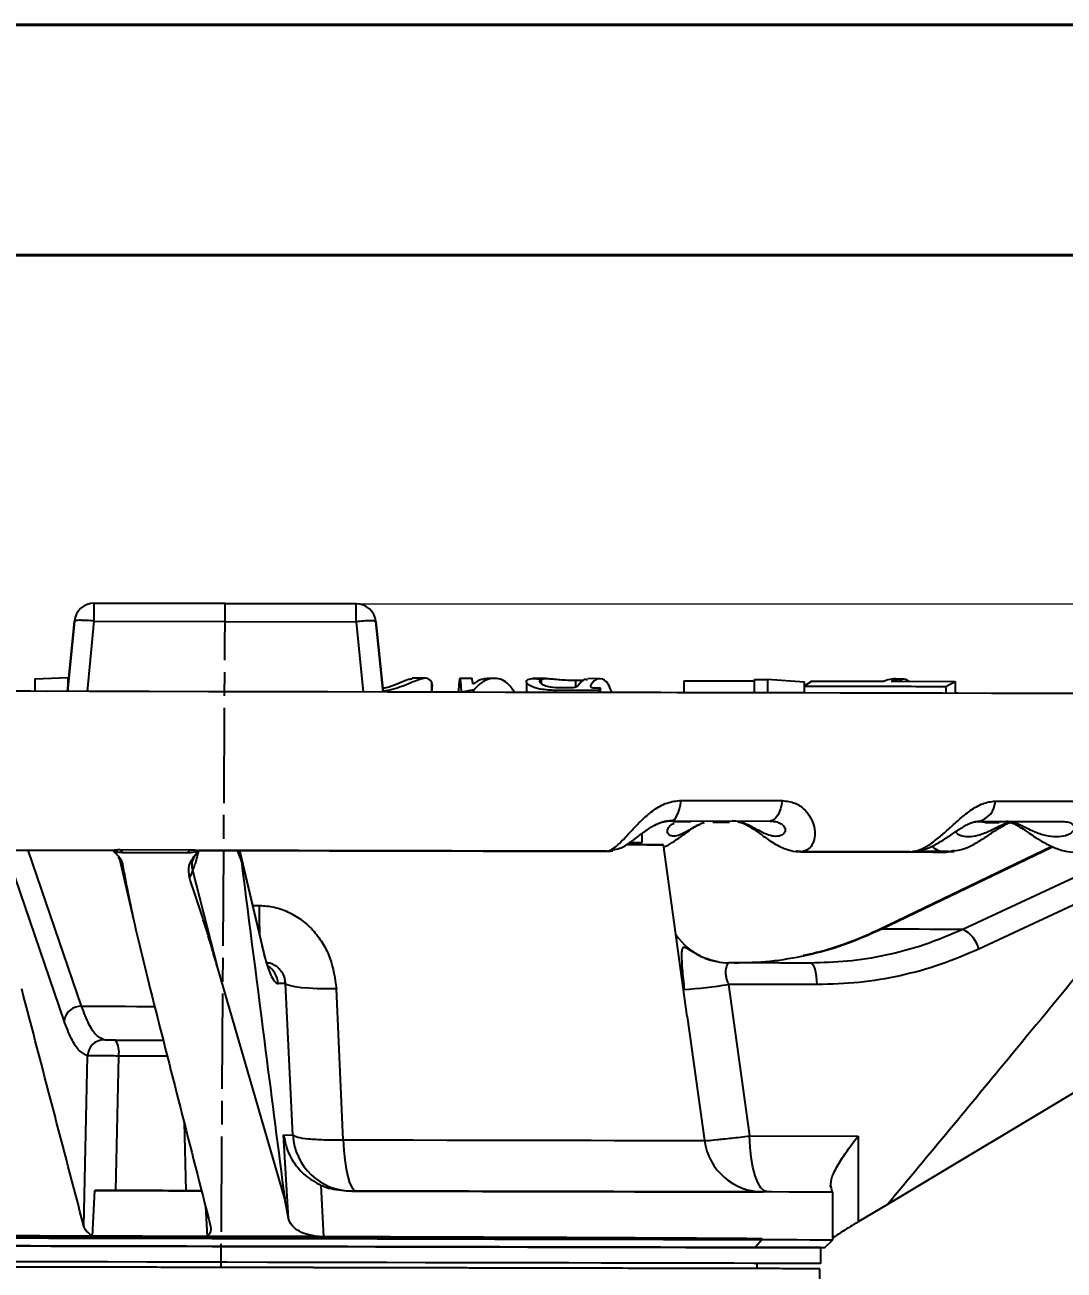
# Model space of a CAD drawing. Header units: millimetres. Extents: x 1852 to 4288, y 681 to 2404.
# Drawn here: x 2557.7 to 2688.6, y 2247.3 to 2404.1 of the extents above; entities that cross this region are included whole.
import ezdxf

# ---------------------------------------------------------------- set-up
doc = ezdxf.new("R2010")
doc.units = ezdxf.units.MM
doc.linetypes.add('AM_ISO08W050', pattern=[18, 12, -1.5, 3, -1.5])
for name, color, linetype, lineweight in [('AM_5', 3, 'Continuous', 25), ('AM_7', 4, 'AM_ISO08W050', 25), ('AM_BOR', 7, 'Continuous', 50), ('粗实线', 7, 'Continuous', 40)]:
    doc.layers.add(name, color=color, linetype=linetype, lineweight=lineweight)
doc.styles.add('SLDTEXTSTYLE1', font='txt.shx', dxfattribs={"width": 0.7, "bigfont": 'gbcbig.shx'})
doc.dimstyles.new('SLDDIMSTYLE12$0', dxfattribs={"dimtxt": 12, "dimasz": 10, "dimexe": 0, "dimexo": 0.0625, "dimgap": 0.875, "dimtad": 1, "dimdec": 1, "dimlfac": 1.8, "dimrnd": 1e-09, "dimzin": 12, "dimdsep": 46, "dimtxsty": 'SLDTEXTSTYLE1', "dimcen": 0.09, "dimdle": 8.16, "dimclrd": 3, "dimclre": 3, "dimadec": 0, "dimazin": 3, "dimtfac": 1, "dimtdec": 1, "dimtofl": 0, "dimtmove": 0, "dimatfit": 3, "dimfxl": 0, "dimfrac": 2, "dimtolj": 1, "dimlwd": 5, "dimlwe": 5, "dimarcsym": 0})

# ---------------------------------------------------------------- blocks, each defined once
blk = doc.blocks.new('*D103')
at = {"layer": 'AM_5', "color": 3, "lineweight": 5, "transparency": 16777216}
blk.add_line((2599.52, 2331.23), (2783.41, 2331.23), dxfattribs=at)
at = {"layer": 'AM_5', "color": 3, "linetype": 'Continuous', "lineweight": 5, "transparency": 16777216}
for p, q in [((2783.41, 2321.23), (2783.41, 2042.49)), ((2646.59, 2032.49), (2783.41, 2032.49))]:
    blk.add_line(p, q, dxfattribs=at)
at = {"layer": 'AM_5', "color": 3, "transparency": 16777216}
for points in [[(2781.75, 2321.23), (2785.08, 2321.23), (2783.41, 2331.23)], [(2781.75, 2042.49), (2785.08, 2042.49), (2783.41, 2032.49)]]:
    blk.add_solid(points, dxfattribs=at)
at = {"layer": 'Defpoints', "color": 0, "transparency": 16777216}
for p in [(2599.46, 2331.23), (2646.53, 2032.49), (2783.41, 2032.49)]:
    blk.add_point(p, dxfattribs=at)
at = {"layer": 'AM_5', "color": 0, "transparency": 16777216, "insert": (2776.54, 2181.86), "char_height": 12, "attachment_point": 5, "rotation": 90, "style": 'SLDTEXTSTYLE1'}
blk.add_mtext('\\A1;350', dxfattribs=at)
blk = doc.blocks.new('rA3')
at = {"layer": '粗实线'}
for p, q in [((753.384, 421.26), (333.384, 421.26)), ((748.384, 416.26), (358.384, 416.26))]:
    blk.add_line(p, q, dxfattribs=at)

msp = doc.modelspace()

# ---------------------------------------------------------------- linework, layer by layer
at = {"color": 7, "linetype": 'Continuous', "lineweight": 25}
for p, q in [((2566.478, 2329.041), (2566.483, 2331.302)), ((2599.458, 2331.231), (2566.483, 2331.302)), ((2566.483, 2331.302), (2566.483, 2331.302)), ((2566.483, 2331.302), (2599.458, 2331.232)), ((2599.453, 2328.97), (2599.458, 2331.231)), ((2599.458, 2331.232), (2599.458, 2331.231)), ((2563.989, 2329.046), (2563.12, 2320.189)), ((2563.12, 2320.189), (2563.989, 2329.046)), ((2563.989, 2329.046), (2563.989, 2329.046)), ((2565.608, 2320.183), (2566.478, 2329.041)), ((2566.478, 2329.041), (2599.453, 2328.97)), ((2599.453, 2328.97), (2600.355, 2320.109)), ((2602.844, 2320.104), (2601.939, 2328.985)), ((2601.939, 2328.985), (2602.844, 2320.104)), ((2601.939, 2328.985), (2601.939, 2328.985)), ((2559.006, 2321.792), (2559.002, 2320.199)), ((2559.006, 2321.792), (2563.15, 2321.935)), ((2563.15, 2321.935), (2563.146, 2320.46)), ((2563.15, 2321.935), (2563.291, 2321.935)), ((2608.249, 2321.839), (2606.531, 2321.842)), ((2608.962, 2321.409), (2608.959, 2320.092)), ((2614.056, 2321.826), (2612.555, 2321.83)), ((2616.787, 2321.821), (2615.97, 2321.822)), ((2620.902, 2321.409), (2620.9, 2320.065)), ((2623.341, 2321.807), (2621.75, 2321.81)), ((2622.772, 2321.716), (2622.771, 2321.165)), ((2627.101, 2321.593), (2627.099, 2320.724)), ((2627.101, 2321.593), (2628.089, 2321.59)), ((2630.15, 2321.792), (2628.625, 2321.795)), ((2640.74, 2321.538), (2640.736, 2320.025)), ((2640.74, 2321.538), (2649.65, 2321.524)), ((2649.646, 2320.004), (2649.65, 2321.687)), ((2649.65, 2321.687), (2651.261, 2321.684)), ((2651.261, 2321.684), (2651.257, 2320.001)), ((2655.94, 2321.358), (2651.261, 2321.684)), ((2656.839, 2321.491), (2655.877, 2320.868)), ((2655.939, 2320.908), (2655.94, 2321.358)), ((2656.839, 2321.491), (2665.968, 2321.469)), ((2666.851, 2321.466), (2674.924, 2321.445)), ((2668.098, 2321.711), (2667.201, 2321.713)), ((2673.75, 2320.815), (2674.924, 2321.445)), ((2674.924, 2321.445), (2674.921, 2319.95)), ((2560.535, 2320.196), (2556.605, 2320.204)), ((2612.502, 2320.085), (2608.582, 2320.093)), ((2609.044, 2320.092), (2609.046, 2320.631)), ((2614.298, 2320.385), (2612.735, 2320.108)), ((2612.735, 2320.083), (2612.735, 2320.108)), ((2614.254, 2321.152), (2614.156, 2321.152)), ((2614.297, 2320.079), (2614.298, 2320.385)), ((2620.934, 2320.067), (2617.407, 2320.074)), ((2630.071, 2320.337), (2624.619, 2320.312)), ((2624.619, 2320.057), (2624.619, 2320.312)), ((2626.406, 2320.62), (2625.352, 2320.623)), ((2629.006, 2320.783), (2629.006, 2320.979)), ((2629.656, 2320.638), (2630.232, 2320.645)), ((2630.07, 2320.046), (2630.071, 2320.337)), ((2630.232, 2320.645), (2630.071, 2320.337)), ((2630.23, 2320.045), (2630.232, 2320.645)), ((2655.877, 2320.868), (2655.875, 2319.991)), ((2673.75, 2320.815), (2673.749, 2319.952)), ((2639.159, 2303.891), (2638.948, 2303.891)), ((2639.29, 2303.89), (2638.952, 2303.891)), ((2639.159, 2303.891), (2651.62, 2303.864)), ((2639.457, 2303.743), (2639.251, 2303.92)), ((2641.602, 2303.739), (2639.457, 2303.743)), ((2644.367, 2303.733), (2646.481, 2303.729)), ((2677.202, 2303.716), (2677.865, 2303.808)), ((2678.662, 2303.661), (2677.693, 2303.81)), ((2677.865, 2303.808), (2688.631, 2303.785)), ((2678.662, 2303.661), (2680.466, 2303.657)), ((2635.497, 2301.154), (2635.499, 2302.303)), ((2562.664, 2278.705), (2555.318, 2300.213)), ((2564.877, 2280.533), (2558.144, 2300.207)), ((2568.736, 2300.224), (2568.889, 2300.073)), ((2568.806, 2300.185), (2568.799, 2300.178)), ((2569.485, 2299.372), (2569.636, 2299.099)), ((2569.712, 2300.259), (2578.57, 2300.24)), ((2569.712, 2300.259), (2570.13, 2299.908)), ((2570.13, 2299.908), (2578.23, 2299.891)), ((2578.57, 2300.24), (2578.23, 2299.891)), ((2579.638, 2300.155), (2579.534, 2300.041)), ((2584.487, 2300.144), (2585.01, 2298.752)), ((2584.966, 2299.221), (2584.793, 2299.98)), ((2587.527, 2288.62), (2584.834, 2299.975)), ((2631.061, 2300.053), (2631.788, 2300.127)), ((2641.165, 2279.23), (2638.17, 2300.878)), ((2654.879, 2300.077), (2655.623, 2300.002)), ((2655.523, 2299.994), (2655.391, 2300.025)), ((2655.411, 2299.991), (2659.054, 2299.984)), ((2687.094, 2300.66), (2665.299, 2290.159)), ((2665.597, 2290.231), (2687.158, 2300.625)), ((2669.215, 2299.965), (2669.365, 2299.979)), ((2669.343, 2299.974), (2669.484, 2299.99)), ((2674.053, 2300.01), (2669.81, 2300.02)), ((2670.381, 2300.009), (2674.321, 2300)), ((2673.742, 2299.954), (2674.463, 2300.085)), ((2673.897, 2300.032), (2673.748, 2300.043)), ((2674.321, 2300), (2673.897, 2300.032)), ((2674.321, 2300), (2674.774, 2300.036)), ((2674.823, 2300.15), (2674.381, 2300.01)), ((2696.724, 2299.918), (2675.885, 2290.208)), ((2569.636, 2299.098), (2571.411, 2291.473)), ((2584.966, 2299.221), (2587.645, 2287.93)), ((2702.002, 2298.972), (2677.897, 2287.737)), ((2582.031, 2285.328), (2578.873, 2297.63)), ((2586.434, 2293.23), (2587.233, 2293.229)), ((2590.457, 2256.254), (2582.031, 2285.328)), ((2647.119, 2285.991), (2646.361, 2285.992)), ((2656.663, 2285.97), (2646.41, 2285.992)), ((2590.561, 2283.395), (2589.621, 2283.397)), ((2591.477, 2264.313), (2590.561, 2283.395)), ((2597.838, 2263.71), (2596.969, 2282.732)), ((2646.378, 2283.276), (2649.019, 2264.191)), ((2657.53, 2283.252), (2646.378, 2283.276)), ((2710.369, 2281.966), (2666.39, 2255.542)), ((2641.165, 2279.227), (2643.326, 2263.613)), ((2565.163, 2252.824), (2565.637, 2274.287)), ((2569.204, 2257.315), (2569.558, 2274.258)), ((2577.787, 2265.918), (2578.023, 2257.296)), ((2590.327, 2264.316), (2591.477, 2264.313)), ((2590.951, 2253.802), (2590.327, 2264.316)), ((2649.019, 2264.191), (2662.674, 2264.162)), ((2662.674, 2264.162), (2662.709, 2253.373)), ((2566.243, 2251.562), (2566.562, 2257.321)), ((2594.997, 2257.971), (2595.357, 2251.492)), ((2598.924, 2257.251), (2598.236, 2257.253)), ((2659.436, 2257.122), (2651.271, 2257.14)), ((2659.235, 2257.895), (2659.236, 2257.793)), ((2659.493, 2251.122), (2659.505, 2257.122)), ((2590.951, 2253.802), (2590.457, 2256.254)), ((2666.39, 2255.542), (2662.709, 2253.373)), ((2580.486, 2255.335), (2580.686, 2251.532)), ((2566.148, 2251.622), (2566.243, 2251.562)), ((2580.751, 2251.59), (2580.686, 2251.532)), ((2595.357, 2251.492), (2594.319, 2251.561)), ((2650.62, 2251.141), (2649.738, 2250.143)), ((2650.62, 2251.141), (2650.621, 2251.244)), ((2658.49, 2250.124), (2659.493, 2251.122)), ((2659.607, 2251.422), (2659.493, 2251.34)), ((2657.986, 2248.126), (2657.99, 2250.125)), ((2649.985, 2247.484), (2649.986, 2248.142)), ((2658.416, 2198.949), (2657.885, 2247.467))]:
    msp.add_line(p, q, dxfattribs=at)
at = {"color": 7, "linetype": 'Continuous', "lineweight": 25, "flags": 128}
for points in [[(2691.185, 2319.915), (2685.451, 2319.927), (2679.496, 2319.94), (2673.332, 2319.953), (2666.973, 2319.967), (2660.433, 2319.981), (2653.727, 2319.995), (2646.869, 2320.01), (2639.874, 2320.025), (2632.757, 2320.04), (2625.535, 2320.055), (2618.223, 2320.071), (2610.837, 2320.087), (2603.393, 2320.103), (2595.908, 2320.119), (2588.399, 2320.135), (2580.881, 2320.151), (2573.372, 2320.167), (2565.887, 2320.183), (2558.443, 2320.199), (2551.057, 2320.215)], [(2649.785, 2320.005), (2647.428, 2320.01), (2645.055, 2320.015), (2642.667, 2320.02), (2640.263, 2320.026), (2637.846, 2320.031), (2635.415, 2320.036), (2632.97, 2320.041), (2630.514, 2320.046)], [(2651.257, 2320.001), (2651.056, 2320.001), (2650.855, 2320.002), (2650.654, 2320.002), (2650.453, 2320.003), (2650.251, 2320.003), (2650.05, 2320.003), (2649.848, 2320.004), (2649.646, 2320.004)], [(2655.937, 2319.992), (2655.616, 2319.993), (2653.516, 2319.997), (2651.401, 2320.002)], [(2744.985, 2319.801), (2744.797, 2319.801), (2744.232, 2319.803), (2743.291, 2319.805), (2741.978, 2319.807), (2740.295, 2319.811), (2738.246, 2319.815), (2735.836, 2319.821), (2733.071, 2319.827), (2729.956, 2319.833), (2726.5, 2319.841), (2722.711, 2319.849), (2718.597, 2319.858), (2714.168, 2319.867), (2709.434, 2319.877), (2704.407, 2319.888), (2699.099, 2319.9), (2693.521, 2319.911), (2687.688, 2319.924), (2681.612, 2319.937), (2675.308, 2319.951), (2674.921, 2319.951)], [(2639.159, 2303.891), (2639.357, 2303.936), (2639.55, 2304.07), (2639.735, 2304.292), (2639.907, 2304.595), (2640.062, 2304.974), (2640.196, 2305.418), (2640.308, 2305.919), (2640.393, 2306.464)], [(2640.393, 2306.464), (2642.007, 2306.461), (2643.616, 2306.457), (2645.218, 2306.454), (2646.815, 2306.451), (2648.405, 2306.447), (2649.988, 2306.444), (2651.565, 2306.44), (2653.135, 2306.437)], [(2653.135, 2306.437), (2653.03, 2305.892), (2652.894, 2305.391), (2652.728, 2304.947), (2652.538, 2304.569), (2652.327, 2304.265), (2652.1, 2304.044), (2651.863, 2303.909), (2651.62, 2303.864)], [(2679.971, 2306.38), (2681.382, 2306.377), (2682.784, 2306.374), (2684.176, 2306.371), (2685.557, 2306.368), (2686.929, 2306.365), (2688.289, 2306.362), (2689.64, 2306.359), (2690.979, 2306.356)], [(2633.524, 2300.888), (2634.703, 2300.885), (2636.082, 2300.882), (2637.118, 2300.88), (2637.804, 2300.878), (2638.137, 2300.878), (2638.113, 2300.878), (2637.733, 2300.878), (2636.999, 2300.88), (2635.917, 2300.882), (2634.493, 2300.885), (2633.569, 2300.887)], [(2659.054, 2299.984), (2660.33, 2299.981), (2661.601, 2299.978), (2662.866, 2299.976), (2664.124, 2299.973), (2665.376, 2299.97), (2666.621, 2299.968), (2667.859, 2299.965), (2669.091, 2299.962)], [(2669.587, 2299.963), (2670.504, 2299.961), (2672.152, 2299.957), (2673.788, 2299.954)], [(2665.299, 2290.16), (2665.382, 2290.204), (2665.597, 2290.231)], [(2675.885, 2290.208), (2675.035, 2290.21), (2674.058, 2290.212), (2672.954, 2290.215), (2671.725, 2290.217), (2670.373, 2290.22), (2668.899, 2290.224), (2667.307, 2290.227), (2665.597, 2290.231)], [(2587.645, 2287.93), (2587.579, 2288.434), (2587.527, 2288.621)], [(2657.53, 2283.252), (2657.506, 2283.791), (2657.452, 2284.304), (2657.369, 2284.773), (2657.261, 2285.183), (2657.132, 2285.518), (2656.985, 2285.766), (2656.827, 2285.918), (2656.663, 2285.97)], [(2596.969, 2282.732), (2595.727, 2282.724), (2594.561, 2282.745), (2593.499, 2282.793), (2592.569, 2282.869), (2591.793, 2282.97), (2591.19, 2283.093), (2590.776, 2283.236), (2590.561, 2283.395)], [(2564.877, 2280.533), (2566.253, 2280.53), (2567.633, 2280.527), (2569.017, 2280.524), (2570.404, 2280.521), (2571.795, 2280.518), (2573.188, 2280.515), (2574.057, 2280.514)], [(2569.154, 2276.252), (2570.173, 2276.25), (2571.196, 2276.247), (2572.22, 2276.245), (2573.247, 2276.243), (2574.276, 2276.241), (2575.146, 2276.239)], [(2575.655, 2274.245), (2575.547, 2274.245), (2574.544, 2274.248), (2573.542, 2274.25), (2572.543, 2274.252), (2571.545, 2274.254), (2570.55, 2274.256), (2569.558, 2274.258)], [(2597.838, 2263.71), (2597.904, 2262.405), (2598.022, 2261.175), (2598.188, 2260.059), (2598.396, 2259.092), (2598.64, 2258.307), (2598.913, 2257.726), (2599.205, 2257.371), (2599.507, 2257.25)], [(2597.838, 2263.71), (2602.31, 2263.7), (2606.671, 2263.691), (2610.895, 2263.682), (2614.954, 2263.673), (2618.825, 2263.665), (2622.482, 2263.657), (2625.902, 2263.65), (2629.066, 2263.643), (2631.952, 2263.637), (2634.544, 2263.632), (2636.824, 2263.627), (2638.78, 2263.623), (2640.397, 2263.619), (2641.668, 2263.617), (2642.583, 2263.615), (2643.137, 2263.613), (2643.326, 2263.613)], [(2651.271, 2257.14), (2650.845, 2257.274), (2650.435, 2257.67), (2650.055, 2258.313), (2649.719, 2259.182), (2649.439, 2260.244), (2649.224, 2261.462), (2649.082, 2262.794), (2649.019, 2264.191)], [(2579.984, 2257.292), (2578.637, 2257.295), (2576.895, 2257.298), (2575.157, 2257.302), (2573.424, 2257.306), (2571.697, 2257.31), (2569.978, 2257.313), (2568.266, 2257.317), (2566.562, 2257.321)], [(2569.204, 2257.315), (2570.297, 2257.313), (2571.393, 2257.31), (2572.492, 2257.308), (2573.593, 2257.306), (2574.698, 2257.303), (2575.804, 2257.301), (2576.912, 2257.298), (2578.023, 2257.296)], [(2659.436, 2257.122), (2659.475, 2257.122), (2659.131, 2257.123), (2658.405, 2257.125), (2657.302, 2257.127), (2655.828, 2257.13), (2653.989, 2257.134), (2651.795, 2257.139), (2649.257, 2257.144), (2646.389, 2257.15), (2643.205, 2257.157), (2639.721, 2257.164), (2635.955, 2257.172), (2631.926, 2257.181), (2627.655, 2257.19), (2623.163, 2257.2), (2618.474, 2257.21), (2613.612, 2257.22), (2608.601, 2257.231), (2603.467, 2257.242), (2598.236, 2257.253)], [(2553.33, 2251.649), (2554.885, 2251.646), (2556.456, 2251.642), (2558.04, 2251.639), (2559.638, 2251.636), (2561.249, 2251.632), (2562.871, 2251.629), (2564.505, 2251.625), (2566.148, 2251.622)], [(2555.788, 2251.447), (2560.705, 2251.436), (2565.738, 2251.426), (2570.862, 2251.415), (2576.054, 2251.404), (2581.287, 2251.392), (2586.536, 2251.381), (2591.775, 2251.37), (2596.979, 2251.359), (2602.122, 2251.348), (2607.18, 2251.337), (2612.127, 2251.327), (2616.939, 2251.316), (2621.593, 2251.306), (2626.067, 2251.297), (2630.338, 2251.288), (2634.385, 2251.279), (2638.189, 2251.271), (2641.731, 2251.263), (2644.994, 2251.256), (2647.962, 2251.25), (2650.621, 2251.244)], [(2555.788, 2251.344), (2560.705, 2251.333), (2565.738, 2251.322), (2570.862, 2251.311), (2576.054, 2251.3), (2581.287, 2251.289), (2586.536, 2251.278), (2591.775, 2251.267), (2596.979, 2251.256), (2602.122, 2251.245), (2607.179, 2251.234), (2612.126, 2251.223), (2616.939, 2251.213), (2621.593, 2251.203), (2626.067, 2251.193), (2630.337, 2251.184), (2634.385, 2251.176), (2638.189, 2251.168), (2641.731, 2251.16), (2644.994, 2251.153), (2647.962, 2251.147), (2650.62, 2251.141)], [(2580.751, 2251.59), (2582.45, 2251.587), (2584.149, 2251.583), (2585.848, 2251.58), (2587.547, 2251.576), (2589.245, 2251.572), (2590.94, 2251.569), (2592.632, 2251.565), (2594.319, 2251.561)], [(2650.62, 2251.141), (2652.983, 2251.136), (2654.994, 2251.132), (2656.644, 2251.128), (2657.924, 2251.126), (2658.827, 2251.124), (2659.35, 2251.123), (2659.493, 2251.122)], [(2657.99, 2250.126), (2657.815, 2250.126), (2657.291, 2250.127), (2656.419, 2250.129), (2655.205, 2250.131), (2653.654, 2250.135), (2651.773, 2250.139), (2649.571, 2250.143), (2647.06, 2250.149), (2644.25, 2250.155), (2641.156, 2250.161), (2637.791, 2250.168), (2634.172, 2250.176), (2630.317, 2250.184), (2626.243, 2250.193), (2621.971, 2250.202), (2617.519, 2250.212), (2612.911, 2250.222), (2608.166, 2250.232), (2603.309, 2250.242), (2598.363, 2250.253), (2593.35, 2250.263), (2588.295, 2250.274), (2583.222, 2250.285), (2578.155, 2250.296), (2573.118, 2250.307), (2568.135, 2250.317), (2563.231, 2250.328), (2558.427, 2250.338), (2553.748, 2250.348)], [(2556.169, 2250.343), (2561.02, 2250.332), (2565.986, 2250.322), (2571.042, 2250.311), (2576.165, 2250.3), (2581.328, 2250.289), (2586.507, 2250.278), (2591.676, 2250.267), (2596.811, 2250.256), (2601.885, 2250.245), (2606.875, 2250.234), (2611.756, 2250.224), (2616.505, 2250.214), (2621.097, 2250.204), (2625.511, 2250.195), (2629.725, 2250.186), (2633.718, 2250.177), (2637.471, 2250.169), (2640.966, 2250.162), (2644.186, 2250.155), (2647.115, 2250.149), (2649.738, 2250.143)], [(2649.738, 2250.143), (2652.068, 2250.138), (2654.052, 2250.134), (2655.68, 2250.13), (2656.943, 2250.128), (2657.834, 2250.126), (2658.35, 2250.125), (2658.49, 2250.124)], [(2657.986, 2248.126), (2657.811, 2248.126), (2657.286, 2248.127), (2656.415, 2248.129), (2655.201, 2248.131), (2653.65, 2248.135), (2651.769, 2248.139), (2649.567, 2248.143), (2647.056, 2248.149), (2644.246, 2248.155), (2641.151, 2248.161), (2637.787, 2248.168), (2634.168, 2248.176), (2630.313, 2248.184), (2626.239, 2248.193), (2621.966, 2248.202), (2617.515, 2248.212), (2612.906, 2248.222), (2608.162, 2248.232), (2603.305, 2248.242), (2598.359, 2248.253), (2593.346, 2248.263), (2588.291, 2248.274), (2583.218, 2248.285), (2578.151, 2248.296), (2573.114, 2248.307), (2568.131, 2248.317), (2563.226, 2248.328), (2558.423, 2248.338), (2553.744, 2248.348)]]:
    msp.add_lwpolyline(points, dxfattribs=at)
at = {"color": 7, "linetype": 'Continuous', "lineweight": 25}
for centre, radius, start, end in [((2566.477, 2328.802), 2.5, 89.87751, 174.39392), ((2566.477, 2328.802), 2.5, 89.87751, 174.39392), ((2599.452, 2328.732), 2.5, 5.81493, 89.87751), ((2599.452, 2328.731), 2.5, 5.81493, 89.87751), ((2677.21, 2306.493), 2.763, 283.71071, 357.65791), ((2571.092, 2299.542), 1.522, 197.80201, 225.85834), ((2577.135, 2297.898), 1.759, 318.63519, 351.23149), ((2718.706, 2293.674), 131.473, 180.19425, 181.82618), ((2674.165, 2286.754), 3.86, 14.77003, 63.52904), ((2646.495, 2294.139), 8.163, 214.11019, 245.44357), ((2586.734, 2283.23), 2.892, 3.30335, 56.85343), ((2646.429, 2294.012), 8.02, 247.49374, 269.8614), ((2636.254, 2347.906), 65.419, 273.89088, 278.90272), ((2564.784, 2278.393), 2.143, 87.51436, 171.60882), ((2567.702, 2274.225), 2.066, 90.16378, 178.29517), ((2566.701, 2274.717), 2.894, 350.88042, 32.03121), ((2598.951, 2264.738), 7.486, 183.24837, 269.79193), ((2650.755, 2264.641), 7.5, 187.87748, 269.87749)]:
    msp.add_arc(centre, radius, start, end, dxfattribs=at)
for points in [[(2566.478, 2329.041), (2566.154, 2329.069), (2565.505, 2329.125), (2564.686, 2329.15), (2564.109, 2329.128), (2564.029, 2329.073), (2563.989, 2329.046)], [(2601.939, 2328.985), (2601.899, 2329.012), (2601.819, 2329.066), (2601.243, 2329.086), (2600.424, 2329.058), (2599.777, 2328.999), (2599.453, 2328.97)], [(2652.972, 2285.978), (2652.127, 2285.98), (2650.436, 2285.983), (2648.225, 2285.988), (2647.119, 2285.991)], [(2656.663, 2285.97), (2656.188, 2285.971), (2655.237, 2285.973), (2653.727, 2285.976), (2652.972, 2285.978)], [(2657.885, 2247.467), (2657.764, 2247.467), (2657.521, 2247.468), (2655.571, 2247.472), (2652.495, 2247.478), (2648.232, 2247.488), (2642.884, 2247.499), (2636.535, 2247.512), (2629.296, 2247.528), (2621.29, 2247.545), (2612.654, 2247.563), (2603.537, 2247.583), (2594.093, 2247.603), (2584.485, 2247.624), (2574.877, 2247.644), (2565.433, 2247.664), (2556.316, 2247.684), (2547.68, 2247.702), (2539.674, 2247.719), (2532.435, 2247.735), (2526.086, 2247.749), (2520.738, 2247.76), (2516.474, 2247.769), (2513.398, 2247.776), (2511.449, 2247.78), (2511.206, 2247.781), (2511.085, 2247.781)], [(2584.485, 2247.624), (2581.627, 2247.63), (2575.911, 2247.642), (2567.484, 2247.66), (2559.348, 2247.677), (2551.641, 2247.694), (2544.497, 2247.709), (2538.037, 2247.723), (2532.372, 2247.735), (2527.599, 2247.745), (2523.794, 2247.754), (2521.049, 2247.76), (2519.31, 2247.763), (2519.093, 2247.764), (2518.985, 2247.764)], [(2649.985, 2247.484), (2649.877, 2247.484), (2649.66, 2247.485), (2647.92, 2247.488), (2645.176, 2247.494), (2641.371, 2247.502), (2636.598, 2247.512), (2630.933, 2247.524), (2624.473, 2247.538), (2617.329, 2247.553), (2609.622, 2247.57), (2601.486, 2247.587), (2593.059, 2247.605), (2587.343, 2247.618), (2584.485, 2247.624)]]:
    msp.add_open_spline(points, degree=3, dxfattribs=at)
for points, knots in [([(2602.79, 2320.634), (2602.883, 2320.641), (2603.24, 2320.666), (2604.001, 2320.9), (2605.069, 2321.317), (2606.06, 2321.777), (2606.378, 2321.762), (2606.512, 2321.756)], [0, 0, 0, 0, 0.0437633, 0.1679338, 0.4021795, 0.7473798, 1, 1, 1, 1]), ([(2608.962, 2321.409), (2608.782, 2321.616), (2608.431, 2322.021), (2607.024, 2321.572), (2605.518, 2320.905), (2604.098, 2320.399), (2603.227, 2320.283), (2602.831, 2320.23)], [0, 0, 0, 0, 0.2863119, 0.5595307, 0.7673383, 0.8943372, 1, 1, 1, 1]), ([(2609.03, 2320.631), (2609.034, 2320.657), (2609.091, 2321.015), (2609.024, 2321.219), (2608.962, 2321.409)], [0, 0, 0, 0, 0.0704321, 1, 1, 1, 1]), ([(2612.735, 2320.108), (2612.717, 2320.423), (2612.681, 2321.064), (2612.599, 2321.816), (2612.512, 2321.934), (2612.426, 2321.34), (2612.375, 2320.767), (2612.348, 2320.238), (2612.34, 2320.084)], [0, 0, 0, 0, 0.1535151, 0.3115105, 0.6218308, 0.7759719, 0.9346502, 1, 1, 1, 1]), ([(2614.156, 2321.152), (2614.136, 2321.347), (2614.095, 2321.73), (2614.053, 2321.787), (2614.032, 2321.815)], [0, 0, 0, 0, 0.510119, 1, 1, 1, 1]), ([(2615.938, 2321.779), (2615.705, 2321.772), (2615.132, 2321.755), (2614.581, 2321.376), (2614.254, 2321.152)], [0, 0, 0, 0, 0.4066547, 1, 1, 1, 1]), ([(2619.452, 2320.068), (2619.132, 2320.499), (2618.304, 2321.613), (2617.014, 2321.929), (2615.832, 2321.668), (2615.01, 2321.167), (2614.516, 2320.625), (2614.298, 2320.385)], [0, 0, 0, 0, 0.20538407, 0.53154575, 0.6962645, 0.86571858, 1, 1, 1, 1]), ([(2624.619, 2320.312), (2623.952, 2320.341), (2622.85, 2320.388), (2621.669, 2320.731), (2621.046, 2321.085), (2620.818, 2321.462), (2620.996, 2321.615), (2621.095, 2321.7)], [0, 0, 0, 0, 0.2904242, 0.4791568, 0.6380876, 0.7972637, 1, 1, 1, 1]), ([(2621.095, 2321.7), (2621.296, 2321.759), (2621.604, 2321.849), (2622.347, 2321.775), (2622.604, 2321.75)], [0, 0, 0, 0, 0.6542152, 1, 1, 1, 1]), ([(2625.352, 2320.623), (2624.857, 2320.64), (2624.055, 2320.668), (2623.167, 2320.903), (2622.682, 2321.19), (2622.503, 2321.512), (2622.678, 2321.645), (2622.772, 2321.716)], [0, 0, 0, 0, 0.25993357, 0.42159435, 0.58406301, 0.77645614, 1, 1, 1, 1]), ([(2622.772, 2321.716), (2622.939, 2321.761), (2623.211, 2321.834), (2623.993, 2321.773), (2624.873, 2321.694), (2625.893, 2321.617), (2626.647, 2321.595), (2627.058, 2321.593), (2627.101, 2321.593)], [0, 0, 0, 0, 0.2685044, 0.4379066, 0.6082478, 0.7778738, 0.976771, 1, 1, 1, 1]), ([(2628.589, 2321.637), (2628.448, 2321.675), (2628.067, 2321.78), (2627.705, 2321.285), (2627.476, 2320.974)], [0, 0, 0, 0, 0.3704922, 1, 1, 1, 1]), ([(2631.688, 2320.042), (2631.542, 2320.402), (2631.109, 2321.476), (2630.224, 2321.966), (2629.461, 2321.612), (2629.071, 2321.07), (2629.006, 2320.979)], [0, 0, 0, 0, 0.1864973, 0.5560674, 0.9256862, 1, 1, 1, 1]), ([(2668.181, 2321.463), (2668.074, 2321.528), (2667.363, 2321.958), (2666.609, 2321.693), (2665.968, 2321.469)], [0, 0, 0, 0, 0.150179, 1, 1, 1, 1]), ([(2666.851, 2321.466), (2667.541, 2321.704), (2668.322, 2321.974), (2669.052, 2321.514), (2669.137, 2321.46)], [0, 0, 0, 0, 0.8829321, 1, 1, 1, 1]), ([(2627.476, 2320.974), (2627.43, 2320.918), (2627.358, 2320.832), (2627.128, 2320.726), (2626.895, 2320.664), (2626.646, 2320.624), (2626.48, 2320.621), (2626.406, 2320.62)], [0, 0, 0, 0, 0.30576076, 0.47235167, 0.63798104, 0.83773254, 1, 1, 1, 1]), ([(2629.006, 2320.979), (2628.981, 2320.929), (2628.942, 2320.853), (2628.991, 2320.749), (2629.109, 2320.684), (2629.337, 2320.641), (2629.534, 2320.639), (2629.656, 2320.638)], [0, 0, 0, 0, 0.2742213, 0.4218346, 0.5710505, 0.7336104, 1, 1, 1, 1]), ([(2655.877, 2320.868), (2658.941, 2320.859), (2665.083, 2320.842), (2670.857, 2320.824), (2673.75, 2320.815)], [0, 0, 0, 0, 0.498853, 1, 1, 1, 1]), ([(2631.061, 2300.053), (2631.272, 2300.115), (2631.684, 2300.237), (2632.455, 2300.858), (2633.319, 2301.74), (2634.338, 2302.863), (2635.517, 2304.091), (2636.931, 2305.284), (2638.593, 2306.257), (2639.794, 2306.395), (2640.393, 2306.464)], [0, 0, 0, 0, 0.1279379, 0.24972, 0.3803197, 0.4997335, 0.6244222, 0.7495462, 0.8749776, 1, 1, 1, 1]), ([(2653.135, 2306.437), (2653.693, 2306.366), (2654.81, 2306.224), (2656.079, 2305.253), (2656.89, 2304.059), (2657.247, 2302.829), (2657.238, 2301.702), (2656.92, 2300.816), (2656.372, 2300.191), (2655.877, 2300.066), (2655.623, 2300.002)], [0, 0, 0, 0, 0.1246251, 0.249715, 0.3749212, 0.4997425, 0.6192768, 0.750014, 0.8718903, 1, 1, 1, 1]), ([(2669.343, 2299.974), (2669.702, 2300.039), (2670.402, 2300.165), (2671.567, 2300.79), (2672.572, 2301.535), (2673.407, 2302.247), (2674.036, 2302.81), (2674.684, 2303.401), (2675.597, 2304.22), (2676.8, 2305.207), (2678.377, 2306.173), (2679.44, 2306.311), (2679.971, 2306.38)], [0, 0, 0, 0, 0.1279414, 0.2496336, 0.3801677, 0.4412102, 0.4997094, 0.5635741, 0.62457, 0.749642, 0.8750219, 1, 1, 1, 1]), ([(2631.232, 2300.121), (2631.776, 2300.207), (2633.072, 2300.41), (2634.545, 2301.587), (2636.032, 2302.728), (2637.184, 2303.45), (2638.339, 2303.896), (2639.008, 2303.918), (2639.342, 2303.929)], [0, 0, 0, 0, 0.21651, 0.5165419, 0.6570432, 0.7800658, 0.8904523, 1, 1, 1, 1]), ([(2637.082, 2303.338), (2637.151, 2303.375), (2637.484, 2303.553), (2638.223, 2303.82), (2638.847, 2303.867), (2639.159, 2303.891)], [0, 0, 0, 0, 0.1146699, 0.5571038, 1, 1, 1, 1]), ([(2638.22, 2300.517), (2638.923, 2300.939), (2639.964, 2301.564), (2641.469, 2302.703), (2642.344, 2303.307), (2642.796, 2303.468), (2642.846, 2303.485)], [0, 0, 0, 0, 0.5112128, 0.7576418, 0.9734468, 1, 1, 1, 1]), ([(2643.294, 2303.643), (2643.094, 2303.579), (2642.596, 2303.417), (2641.876, 2303.01), (2640.994, 2302.49), (2640.181, 2302.063), (2639.43, 2301.908), (2638.855, 2302.062), (2638.589, 2302.494), (2638.761, 2303.019), (2639.062, 2303.398), (2639.401, 2303.54), (2639.498, 2303.58)], [0, 0, 0, 0, 0.048877, 0.1220733, 0.2021553, 0.3553953, 0.5091194, 0.6628416, 0.8162433, 0.8929299, 0.9694545, 1, 1, 1, 1]), ([(2651.62, 2303.864), (2651.917, 2303.84), (2652.511, 2303.791), (2653.169, 2303.431), (2653.503, 2302.989), (2653.535, 2302.459), (2653.118, 2302.035), (2652.364, 2301.878), (2651.445, 2302.035), (2650.508, 2302.463), (2649.551, 2303.001), (2648.698, 2303.445), (2647.761, 2303.802), (2647.143, 2303.85), (2646.834, 2303.874)], [0, 0, 0, 0, 0.0625764, 0.1252848, 0.1848997, 0.2501233, 0.3749307, 0.5001323, 0.6253324, 0.7502715, 0.8127295, 0.8750555, 0.937394, 1, 1, 1, 1]), ([(2647.545, 2303.786), (2647.784, 2303.716), (2648.253, 2303.577), (2649.014, 2303.173), (2649.916, 2302.584), (2650.746, 2301.961), (2651.813, 2301.197), (2652.924, 2300.547), (2654.251, 2300.077), (2655.03, 2300.021), (2655.448, 2299.991)], [0, 0, 0, 0, 0.0889663, 0.1751205, 0.2608238, 0.4140952, 0.5091872, 0.7133094, 0.8458673, 1, 1, 1, 1]), ([(2669.553, 2300.054), (2670.125, 2300.121), (2671.142, 2300.24), (2672.566, 2300.951), (2673.869, 2301.76), (2675.154, 2302.659), (2676.215, 2303.315), (2676.946, 2303.645), (2677.587, 2303.853), (2677.941, 2303.849), (2678.178, 2303.846)], [0, 0, 0, 0, 0.1931622, 0.3431372, 0.4976624, 0.6438486, 0.7721107, 0.8302316, 0.8868982, 1, 1, 1, 1]), ([(2674.654, 2300.12), (2675.098, 2300.174), (2675.994, 2300.282), (2677.315, 2300.941), (2678.645, 2301.747), (2679.949, 2302.657), (2681.002, 2303.304), (2681.633, 2303.605), (2681.846, 2303.671), (2681.906, 2303.689)], [0, 0, 0, 0, 0.18164271, 0.36727014, 0.5589206, 0.74049031, 0.89984997, 0.97204441, 1, 1, 1, 1]), ([(2681.99, 2303.717), (2681.908, 2303.707), (2681.55, 2303.666), (2680.852, 2303.366), (2679.968, 2302.936), (2678.901, 2302.405), (2677.749, 2301.982), (2676.568, 2301.834), (2675.523, 2301.956), (2675.123, 2302.324), (2674.937, 2302.495)], [0, 0, 0, 0, 0.0271102, 0.1179757, 0.2043592, 0.2988689, 0.479717, 0.6611364, 0.8425534, 1, 1, 1, 1]), ([(2688.631, 2303.785), (2688.88, 2303.761), (2689.38, 2303.712), (2689.844, 2303.353), (2689.953, 2302.911), (2689.67, 2302.382), (2688.862, 2301.958), (2687.664, 2301.803), (2686.327, 2301.961), (2685.084, 2302.389), (2683.969, 2302.927), (2683.078, 2303.372), (2682.191, 2303.728), (2681.652, 2303.776), (2681.382, 2303.801)], [0, 0, 0, 0, 0.0625764, 0.1252848, 0.1848997, 0.2501233, 0.3749307, 0.5001323, 0.6253324, 0.7502715, 0.8127295, 0.8750555, 0.937394, 1, 1, 1, 1]), ([(2681.398, 2303.801), (2681.498, 2303.792), (2681.688, 2303.776), (2682.116, 2303.63), (2682.636, 2303.373), (2683.345, 2302.946), (2684.163, 2302.387), (2685.475, 2301.493), (2686.936, 2300.652), (2688.704, 2300.03), (2689.722, 2299.956), (2690.264, 2299.917)], [0, 0, 0, 0, 0.0777037, 0.1483677, 0.214032, 0.2764184, 0.3843681, 0.4692883, 0.6935309, 0.8367965, 1, 1, 1, 1]), ([(2633.829, 2301.158), (2634.299, 2301.157), (2635.287, 2301.155), (2635.425, 2301.154), (2635.497, 2301.154)], [0, 0, 0, 0, 0.4764157, 1, 1, 1, 1]), ([(2635.257, 2300.884), (2635.216, 2300.92), (2635.155, 2300.975), (2635.159, 2301.109), (2635.16, 2301.155)], [0, 0, 0, 0, 0.6617391, 1, 1, 1, 1]), ([(2552.928, 2300.219), (2555.564, 2300.213), (2560.835, 2300.202), (2566.166, 2300.19), (2568.83, 2300.185)], [0, 0, 0, 0, 0.5001571, 1, 1, 1, 1]), ([(2553.029, 2300.212), (2555.644, 2300.206), (2560.871, 2300.195), (2566.157, 2300.183), (2568.799, 2300.178)], [0, 0, 0, 0, 0.5001595, 1, 1, 1, 1]), ([(2568.799, 2300.178), (2569.231, 2299.767), (2569.817, 2299.209), (2569.987, 2298.608), (2570.032, 2298.45)], [0, 0, 0, 0, 0.73735145, 1, 1, 1, 1]), ([(2568.83, 2300.185), (2568.859, 2300.191), (2568.916, 2300.204), (2569.107, 2300.235), (2569.369, 2300.254), (2569.572, 2300.259), (2569.687, 2300.259), (2569.712, 2300.259)], [0, 0, 0, 0, 0.2814646, 0.5659598, 0.7573018, 0.9482948, 1, 1, 1, 1]), ([(2568.83, 2300.185), (2569.014, 2300.106), (2569.4, 2299.943), (2569.879, 2299.92), (2570.13, 2299.908)], [0, 0, 0, 0, 0.4773597, 1, 1, 1, 1]), ([(2578.23, 2299.891), (2578.387, 2299.897), (2578.781, 2299.91), (2579.245, 2300.015), (2579.505, 2300.132), (2579.57, 2300.162)], [0, 0, 0, 0, 0.3322049, 0.8309967, 1, 1, 1, 1]), ([(2578.455, 2296.735), (2578.387, 2297.243), (2578.235, 2298.39), (2579.068, 2299.451), (2579.533, 2300.042)], [0, 0, 0, 0, 0.4426348, 1, 1, 1, 1]), ([(2578.57, 2300.24), (2578.671, 2300.239), (2578.874, 2300.237), (2579.142, 2300.218), (2579.386, 2300.19), (2579.505, 2300.17), (2579.563, 2300.163), (2579.57, 2300.162)], [0, 0, 0, 0, 0.2099462, 0.4212951, 0.6110203, 0.9471646, 1, 1, 1, 1]), ([(2579.534, 2300.041), (2579.27, 2299.651), (2578.872, 2299.06), (2578.73, 2298.368), (2578.759, 2298.004), (2578.805, 2297.819), (2578.838, 2297.718), (2578.858, 2297.666), (2578.869, 2297.64), (2578.872, 2297.633), (2578.873, 2297.631), (2578.873, 2297.63), (2578.873, 2297.63), (2578.873, 2297.63)], [0, 0, 0, 0, 0.4928292, 0.7454599, 0.8721173, 0.9358438, 0.9678536, 0.9916466, 0.9977503, 0.9993549, 0.9997963, 0.9999274, 1, 1, 1, 1]), ([(2578.873, 2297.63), (2578.95, 2297.815), (2579.095, 2298.163), (2579.315, 2298.871), (2579.502, 2299.483), (2579.602, 2300.035), (2579.634, 2300.206)], [0, 0, 0, 0, 0.2844413, 0.5330292, 0.8550922, 1, 1, 1, 1]), ([(2579.57, 2300.162), (2583.983, 2300.152), (2592.766, 2300.134), (2605.824, 2300.106), (2618.633, 2300.079), (2626.932, 2300.062), (2631.061, 2300.053)], [0, 0, 0, 0, 0.2537268, 0.5049693, 0.7537271, 1, 1, 1, 1]), ([(2630.987, 2300.046), (2627.775, 2300.052), (2621.34, 2300.066), (2612.175, 2300.085), (2603.613, 2300.104), (2595.668, 2300.121), (2587.668, 2300.138), (2582.315, 2300.149), (2579.638, 2300.155)], [0, 0, 0, 0, 0.19237048, 0.38548979, 0.53835783, 0.69122587, 0.84561294, 1, 1, 1, 1]), ([(2630.987, 2300.046), (2631.211, 2300.056), (2631.479, 2300.068), (2631.745, 2300.118), (2631.788, 2300.127)], [0, 0, 0, 0, 0.838527, 1, 1, 1, 1]), ([(2655.523, 2299.994), (2655.327, 2300.005), (2655.093, 2300.018), (2654.908, 2300.069), (2654.879, 2300.077)], [0, 0, 0, 0, 0.8392222, 1, 1, 1, 1]), ([(2669.215, 2299.965), (2666.982, 2299.97), (2662.51, 2299.979), (2657.854, 2299.989), (2655.523, 2299.994)], [0, 0, 0, 0, 0.4994087, 1, 1, 1, 1]), ([(2655.623, 2300.002), (2657.953, 2299.997), (2662.619, 2299.987), (2667.1, 2299.978), (2669.343, 2299.974)], [0, 0, 0, 0, 0.4994075, 1, 1, 1, 1]), ([(2669.484, 2299.99), (2669.599, 2299.996), (2669.752, 2300.005), (2669.916, 2300.037), (2669.957, 2300.045)], [0, 0, 0, 0, 0.7502436, 1, 1, 1, 1]), ([(2673.748, 2300.043), (2673.418, 2300.031), (2672.717, 2300.006), (2672.237, 2300.464), (2671.983, 2300.707)], [0, 0, 0, 0, 0.4701941, 1, 1, 1, 1]), ([(2570.032, 2298.45), (2570.155, 2297.77), (2570.774, 2294.369), (2571.92, 2289.119), (2573.053, 2284.552), (2573.512, 2282.703)], [0, 0, 0, 0, 0.1295185, 0.6476203, 1, 1, 1, 1]), ([(2585.01, 2298.752), (2585.004, 2298.797), (2584.992, 2298.891), (2584.979, 2299.021), (2584.97, 2299.128), (2584.967, 2299.185), (2584.967, 2299.213), (2584.966, 2299.221)], [0, 0, 0, 0, 0.3325712, 0.6879646, 0.8313814, 0.949784, 1, 1, 1, 1]), ([(2585.01, 2298.752), (2586.023, 2290.801), (2587.834, 2276.604), (2589.655, 2262.472), (2590.457, 2256.254)], [0, 0, 0, 0, 0.5600002, 1, 1, 1, 1]), ([(2701.818, 2298.503), (2695.224, 2290.465), (2683.449, 2276.112), (2671.603, 2261.827), (2666.39, 2255.542)], [0, 0, 0, 0, 0.5600004, 1, 1, 1, 1]), ([(2582.031, 2285.328), (2581.834, 2286.003), (2580.853, 2289.381), (2579.668, 2293.184), (2578.6, 2296.309), (2578.455, 2296.735)], [0, 0, 0, 0, 0.1775689, 0.8878728, 1, 1, 1, 1]), ([(2587.233, 2293.229), (2587.883, 2293.184), (2589.199, 2293.093), (2591.062, 2292.384), (2592.758, 2291.348), (2594.194, 2289.988), (2595.35, 2288.383), (2596.527, 2286.008), (2596.793, 2284.04), (2596.969, 2282.732)], [0, 0, 0, 0, 0.1235233, 0.2501507, 0.3747805, 0.5002123, 0.6235234, 0.7497125, 1, 1, 1, 1]), ([(2647.119, 2285.991), (2648.604, 2286.033), (2651.636, 2286.121), (2656.244, 2286.907), (2660.961, 2288.192), (2664.033, 2289.543), (2665.597, 2290.231)], [0, 0, 0, 0, 0.2354209, 0.48057, 0.7354347, 1, 1, 1, 1]), ([(2665.299, 2290.159), (2664.243, 2289.684), (2661.864, 2288.611), (2658.664, 2287.538), (2656.514, 2287.068), (2655.759, 2286.903)], [0, 0, 0, 0, 0.3410507, 0.7689708, 1, 1, 1, 1]), ([(2675.885, 2290.208), (2674.272, 2289.521), (2671.105, 2288.17), (2666.205, 2286.885), (2661.4, 2286.1), (2658.221, 2286.013), (2656.663, 2285.97)], [0, 0, 0, 0, 0.2645644, 0.5194287, 0.7645782, 1, 1, 1, 1]), ([(2587.971, 2286.707), (2587.943, 2286.841), (2587.856, 2287.249), (2587.659, 2288.069), (2587.527, 2288.62)], [0, 0, 0, 0, 0.3269815, 1, 1, 1, 1]), ([(2587.645, 2287.93), (2587.821, 2287.233), (2588.109, 2286.096), (2588.449, 2285.1), (2588.782, 2284.271), (2589.118, 2283.676), (2589.413, 2283.438), (2589.558, 2283.401), (2589.602, 2283.397), (2589.616, 2283.397), (2589.621, 2283.397)], [0, 0, 0, 0, 0.2501646, 0.4085572, 0.4987242, 0.7484853, 0.9263633, 0.9763214, 0.991455, 1, 1, 1, 1]), ([(2645.044, 2286.112), (2644.58, 2286.222), (2643.66, 2286.439), (2642.463, 2287.013), (2641.504, 2287.61), (2640.963, 2287.933), (2640.684, 2287.953), (2640.538, 2287.816), (2640.457, 2287.492), (2640.423, 2286.746), (2640.519, 2285.177), (2640.692, 2283.532), (2640.786, 2282.628)], [0, 0, 0, 0, 0.1033689, 0.2053754, 0.3058264, 0.4078371, 0.4617314, 0.5190392, 0.5812, 0.6494695, 0.8073596, 1, 1, 1, 1]), ([(2677.897, 2287.737), (2676.288, 2287.048), (2673.07, 2285.67), (2667.999, 2284.299), (2662.808, 2283.408), (2659.294, 2283.304), (2657.53, 2283.252)], [0, 0, 0, 0, 0.2492462, 0.4987214, 0.7485201, 1, 1, 1, 1]), ([(2590.561, 2283.395), (2590.548, 2283.573), (2590.522, 2283.921), (2590.336, 2284.455), (2590.049, 2284.938), (2589.539, 2285.49), (2588.899, 2285.92), (2588.346, 2285.992), (2588.155, 2286.017)], [0, 0, 0, 0, 0.1435708, 0.2798832, 0.4154035, 0.5545109, 0.846289, 1, 1, 1, 1]), ([(2646.41, 2285.992), (2646.34, 2285.953), (2646.203, 2285.876), (2646.024, 2285.374), (2645.979, 2284.82), (2646.017, 2284.339), (2646.145, 2283.804), (2646.299, 2283.456), (2646.378, 2283.276)], [0, 0, 0, 0, 0.2616178, 0.5161546, 0.6376198, 0.7555299, 0.8740541, 1, 1, 1, 1]), ([(2565.163, 2252.824), (2563.858, 2257.806), (2561.247, 2267.769), (2558.637, 2277.749), (2557.332, 2282.74)], [0, 0, 0, 0, 0.4999998, 1, 1, 1, 1]), ([(2573.512, 2282.703), (2574.782, 2277.713), (2577.322, 2267.733), (2579.864, 2257.771), (2581.135, 2252.79)], [0, 0, 0, 0, 0.49999991, 1, 1, 1, 1]), ([(2567.696, 2276.292), (2567.379, 2276.447), (2566.731, 2276.766), (2565.779, 2278.159), (2565.182, 2279.731), (2564.877, 2280.533)], [0, 0, 0, 0, 0.3189724, 0.6523087, 1, 1, 1, 1]), ([(2565.637, 2274.287), (2565.286, 2274.458), (2564.588, 2274.798), (2563.586, 2276.287), (2562.972, 2277.897), (2562.664, 2278.705)], [0, 0, 0, 0, 0.3342946, 0.6658535, 1, 1, 1, 1]), ([(2569.154, 2276.252), (2568.991, 2276.252), (2568.666, 2276.254), (2568.277, 2276.259), (2568.022, 2276.266), (2567.867, 2276.273), (2567.75, 2276.282), (2567.714, 2276.288), (2567.696, 2276.292)], [0, 0, 0, 0, 0.24929011, 0.49854947, 0.62416486, 0.74902843, 0.87446849, 1, 1, 1, 1]), ([(2569.558, 2274.258), (2569.148, 2274.266), (2568.512, 2274.278), (2567.675, 2274.29), (2567.058, 2274.295), (2566.519, 2274.297), (2565.943, 2274.295), (2565.757, 2274.29), (2565.637, 2274.287)], [0, 0, 0, 0, 0.2309533, 0.3576683, 0.4887983, 0.6215768, 0.7530258, 1, 1, 1, 1]), ([(2590.327, 2264.316), (2590.445, 2263.707), (2590.682, 2262.491), (2591.615, 2260.761), (2592.969, 2259.141), (2594.321, 2258.361), (2594.997, 2257.971)], [0, 0, 0, 0, 0.2505541, 0.5002593, 0.7500544, 1, 1, 1, 1]), ([(2591.477, 2264.313), (2591.629, 2264.218), (2591.934, 2264.028), (2593.365, 2263.825), (2595.352, 2263.702), (2597.008, 2263.707), (2597.838, 2263.71)], [0, 0, 0, 0, 0.248705, 0.4981896, 0.7483774, 1, 1, 1, 1]), ([(2643.326, 2263.613), (2643.408, 2263.608), (2643.571, 2263.599), (2644.815, 2263.715), (2646.639, 2263.91), (2648.226, 2264.097), (2649.019, 2264.191)], [0, 0, 0, 0, 0.2503671, 0.5005248, 0.7501034, 1, 1, 1, 1]), ([(2659.225, 2257.834), (2659.25, 2258.222), (2659.301, 2258.999), (2660.168, 2260.615), (2661.289, 2262.34), (2662.211, 2263.554), (2662.674, 2264.162)], [0, 0, 0, 0, 0.2499493, 0.4997481, 0.749457, 1, 1, 1, 1]), ([(2566.562, 2257.321), (2566.883, 2257.32), (2567.523, 2257.319), (2568.473, 2257.317), (2569.021, 2257.315), (2569.204, 2257.315)], [0, 0, 0, 0, 0.3996834, 0.7993643, 1, 1, 1, 1]), ([(2578.023, 2257.296), (2578.393, 2257.295), (2579.123, 2257.294), (2579.702, 2257.292), (2579.987, 2257.292)], [0, 0, 0, 0, 0.5075978, 1, 1, 1, 1]), ([(2598.236, 2257.253), (2597.363, 2257.329), (2596.246, 2257.426), (2595.221, 2257.873), (2594.997, 2257.971)], [0, 0, 0, 0, 0.78086058, 1, 1, 1, 1]), ([(2598.924, 2257.251), (2598.938, 2257.251), (2598.965, 2257.251), (2599.096, 2257.251), (2599.278, 2257.251), (2599.43, 2257.25), (2599.507, 2257.25)], [0, 0, 0, 0, 0.2501498, 0.4993714, 0.7492584, 1, 1, 1, 1]), ([(2599.507, 2257.25), (2601.774, 2257.245), (2606.359, 2257.236), (2613.009, 2257.221), (2619.487, 2257.208), (2625.643, 2257.194), (2631.349, 2257.182), (2636.46, 2257.171), (2640.877, 2257.162), (2644.523, 2257.154), (2647.342, 2257.148), (2649.308, 2257.144), (2650.512, 2257.141), (2650.664, 2257.141), (2650.739, 2257.141)], [0, 0, 0, 0, 0.079193, 0.1601594, 0.2427828, 0.3278545, 0.4136411, 0.5, 0.5863536, 0.6721403, 0.7572171, 0.8398354, 0.9208043, 1, 1, 1, 1]), ([(2651.271, 2257.14), (2651.197, 2257.14), (2651.049, 2257.14), (2650.878, 2257.141), (2650.762, 2257.141), (2650.747, 2257.141), (2650.739, 2257.141)], [0, 0, 0, 0, 0.2501498, 0.4993715, 0.7492584, 1, 1, 1, 1]), ([(2659.225, 2257.834), (2659.29, 2257.536), (2659.374, 2257.154), (2659.425, 2257.128), (2659.436, 2257.122)], [0, 0, 0, 0, 0.7808444, 1, 1, 1, 1]), ([(2566.148, 2251.622), (2565.829, 2251.885), (2565.355, 2252.275), (2565.21, 2252.69), (2565.163, 2252.824)], [0, 0, 0, 0, 0.67543597, 1, 1, 1, 1]), ([(2581.135, 2252.79), (2581.154, 2252.507), (2581.182, 2252.088), (2580.857, 2251.713), (2580.751, 2251.59)], [0, 0, 0, 0, 0.6730898, 1, 1, 1, 1]), ([(2594.319, 2251.561), (2593.82, 2251.665), (2592.824, 2251.87), (2591.731, 2252.515), (2591.132, 2253.184), (2590.997, 2253.643), (2590.951, 2253.802)], [0, 0, 0, 0, 0.270985, 0.540835, 0.8409557, 1, 1, 1, 1]), ([(2662.709, 2253.373), (2662.031, 2252.967), (2660.861, 2252.264), (2659.953, 2251.666), (2659.662, 2251.461), (2659.607, 2251.422)], [0, 0, 0, 0, 0.5280154, 0.9113192, 1, 1, 1, 1]), ([(2580.686, 2251.532), (2578.254, 2251.537), (2573.386, 2251.549), (2568.624, 2251.558), (2566.243, 2251.562)], [0, 0, 0, 0, 0.4998371, 1, 1, 1, 1]), ([(2650.621, 2251.244), (2649.596, 2251.252), (2647.546, 2251.267), (2643.881, 2251.291), (2639.787, 2251.315), (2635.285, 2251.338), (2630.468, 2251.362), (2625.331, 2251.385), (2619.851, 2251.408), (2613.091, 2251.434), (2604.954, 2251.463), (2598.574, 2251.482), (2595.357, 2251.492)], [0, 0, 0, 0, 0.0890091, 0.1780183, 0.2696134, 0.3612084, 0.4502175, 0.5392267, 0.6308217, 0.7224168, 0.8600381, 1, 1, 1, 1])]:
    msp.add_open_spline(points, degree=3, knots=knots, dxfattribs=at)
at = {"layer": 'AM_7'}
msp.add_line((2580.732, 1964.131), (2582.97, 2331.267), dxfattribs=at)

# ---------------------------------------------------------------- block references
at = {"layer": 'AM_BOR', "xscale": 5.80078125, "yscale": 5.80078125, "zscale": 5.80078125}
msp.add_blockref('rA3', (-82.259, -39.496), dxfattribs=at)

# ---------------------------------------------------------------- dimensions: what is measured, and where the dimension line sits
at = {"layer": 'AM_5'}
dim = msp.add_linear_dim(base=(2783.413, 2032.491), p1=(2599.458, 2331.232), p2=(2646.525, 2032.491), angle=90, text='350', dimstyle='SLDDIMSTYLE12$0', override={"dimlfac": 1, "dimpost": ''}, dxfattribs=at)
dim.commit()
dim.dimension.update_dxf_attribs({"geometry": '*D103', "text_midpoint": (2776.538, 2181.861)})

doc.saveas('drawing.dxf')
